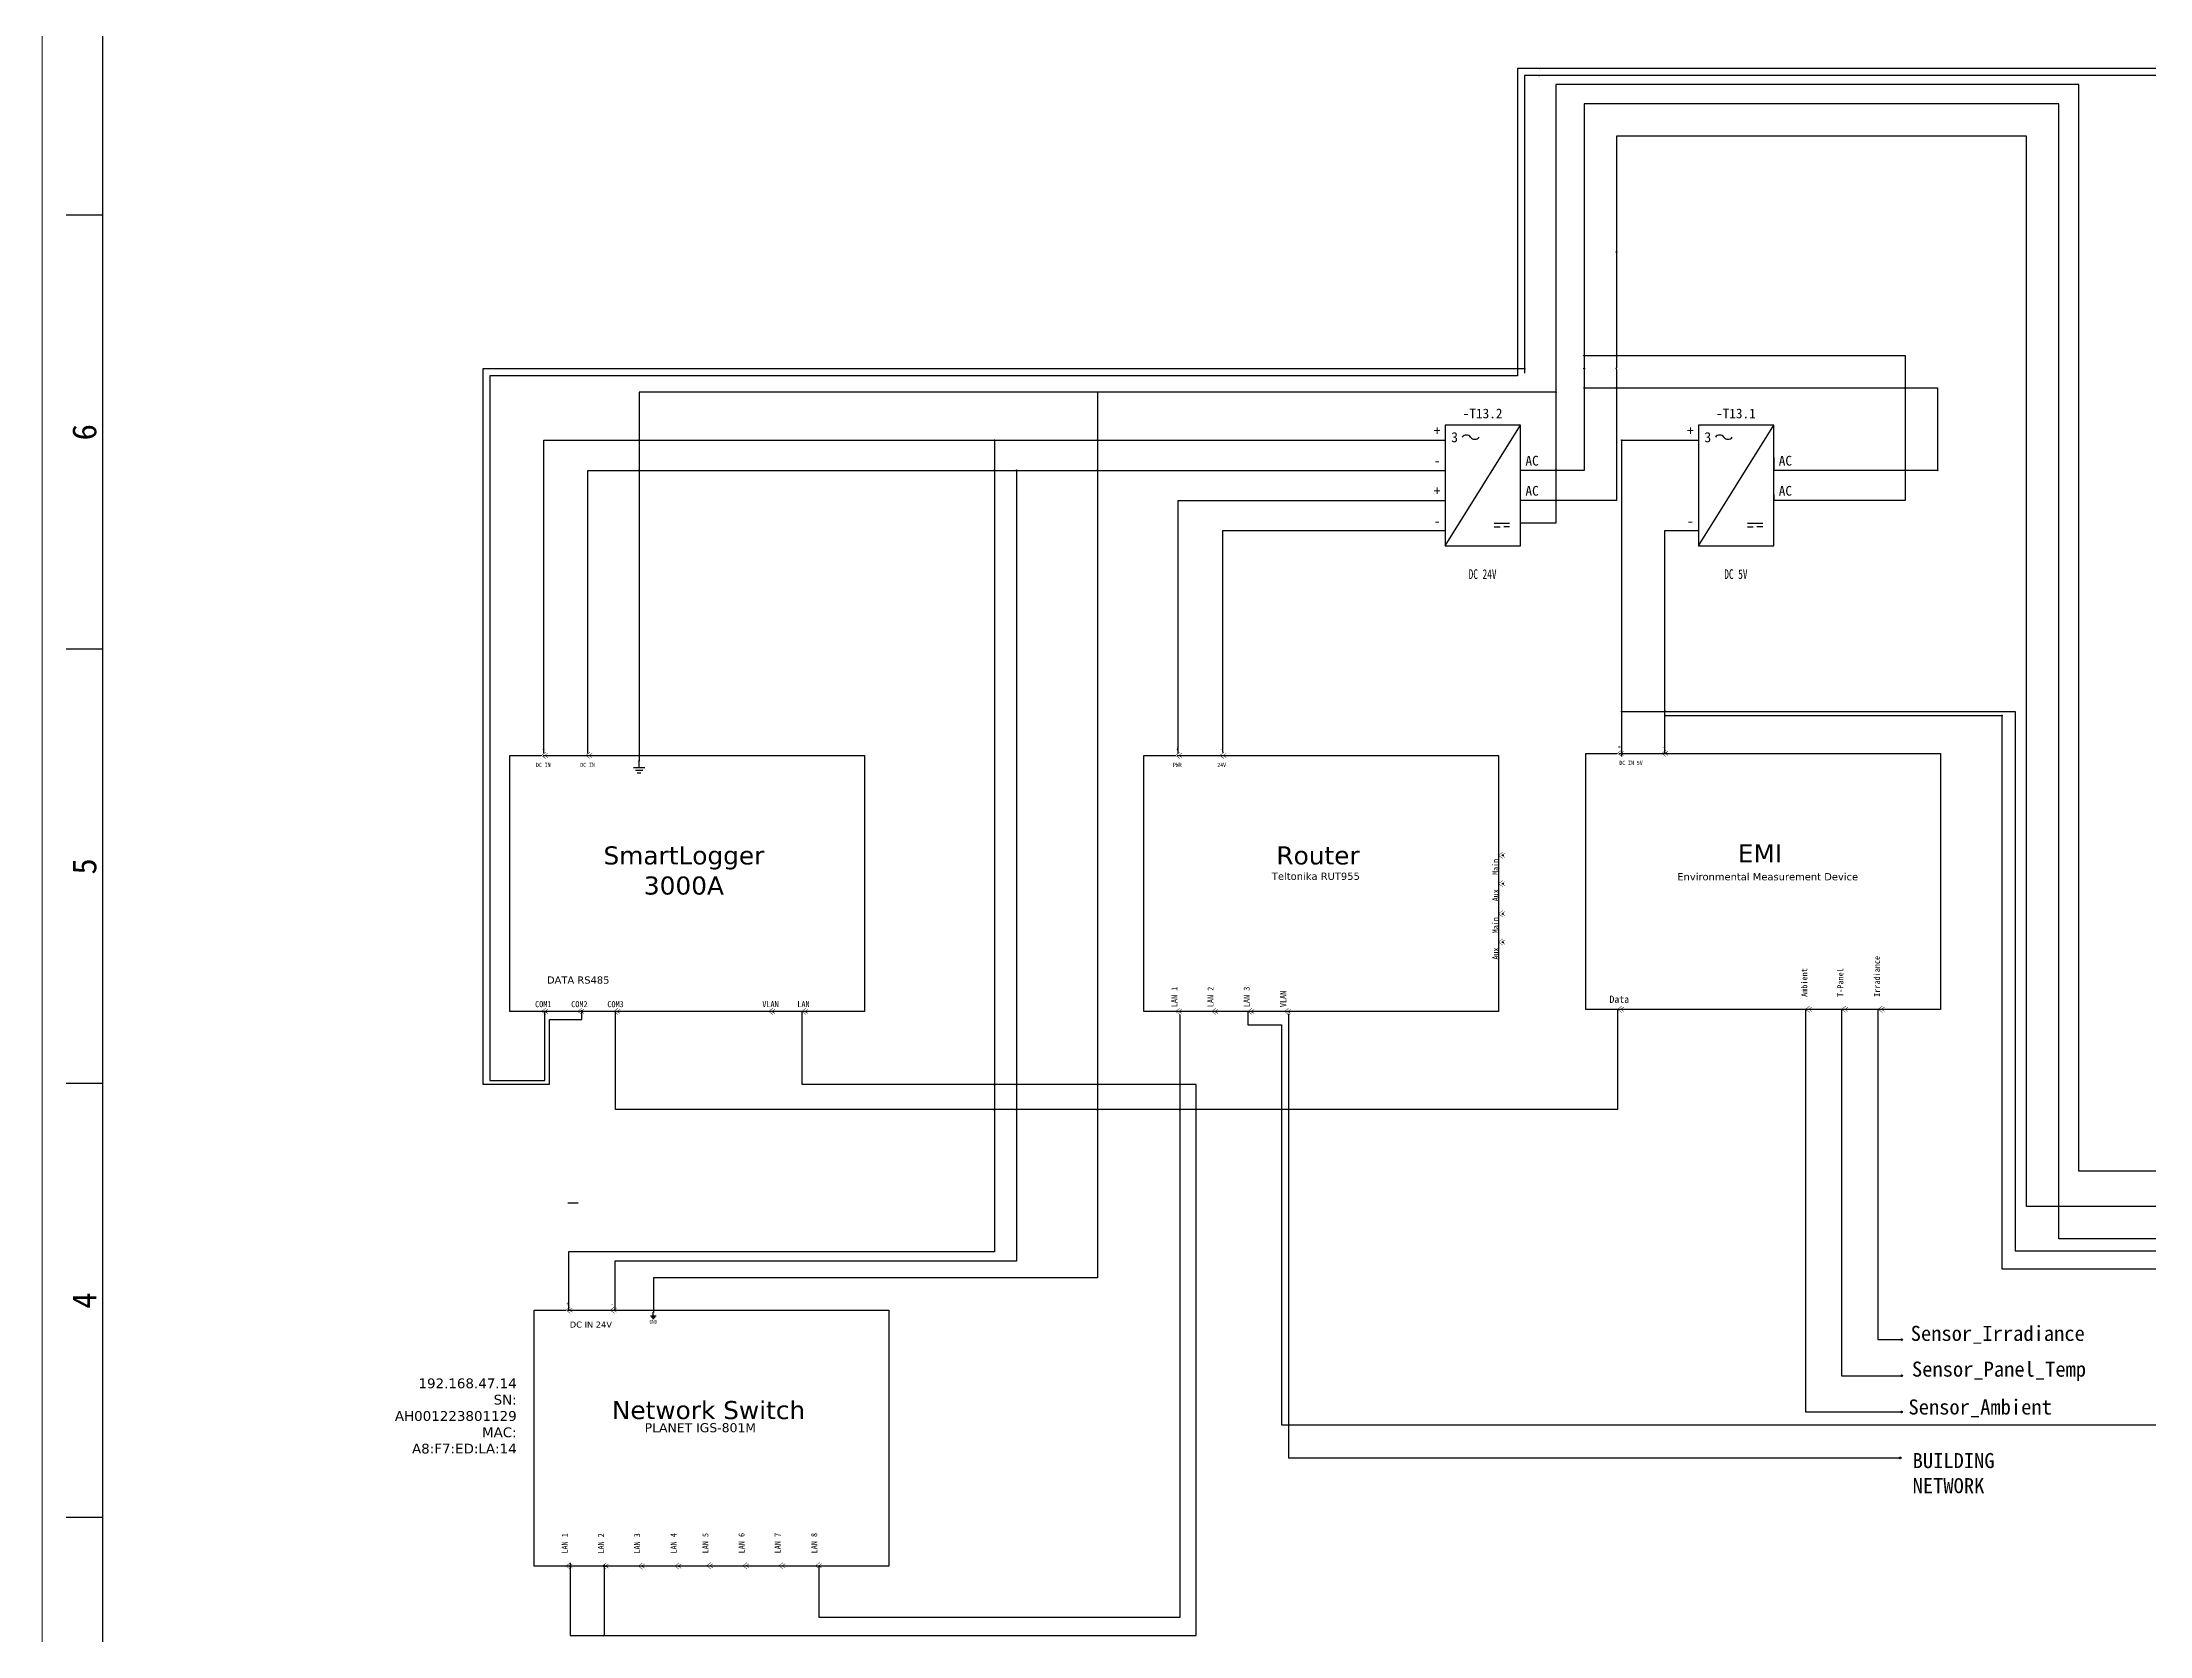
# Model space of a CAD drawing. Header units: millimetres. Extents: x 139 to 980, y -140 to 1049.
# Drawn here: x 139 to 489, y 81.7 to 346.5 of the extents above; entities that cross this region are included whole.
import ezdxf
from ezdxf.enums import TextEntityAlignment as Align

# ---------------------------------------------------------------- set-up
doc = ezdxf.new("R2010")
doc.units = ezdxf.units.MM
doc.header["$LTSCALE"] = 12
for name, color, linetype in [('AE_BOR', 1, 'Continuous'), ('DESC', 1, 'Continuous'), ('GRN_12AWG', 3, 'Continuous'), ('RED_10AWG', 1, 'Continuous'), ('RED_2.5mm^2', 1, 'Continuous'), ('RED_4AWG', 1, 'Continuous'), ('SYMS', 7, 'Continuous'), ('TAGS', 51, 'Continuous'), ('TERMS', 4, 'Continuous'), ('WHT_0.5mm^2', 7, 'Continuous')]:
    doc.layers.add(name, color=color, linetype=linetype)
doc.styles.get("Standard").update_dxf_attribs({"font": ''})
doc.styles.add('WD', font='')
doc.styles.add('WD_IEC', font='')
doc.styles.get('Standard').set_extended_font_data('SimHei')
doc.styles.get('WD').set_extended_font_data('SimHei')
doc.styles.get('WD_IEC').set_extended_font_data('SimHei')

# ---------------------------------------------------------------- blocks, each defined once
blk = doc.blocks.new('gb_a0_a')
blk.add_line((149, 1039), (149, -115))
at = {"layer": 'AE_BOR', "color": 1, "lineweight": 15}
blk.add_line((139, -140), (139, 1049), dxfattribs=at)
at = {"layer": 'AE_BOR'}
for p, q in [((149, 317.75), (143, 317.75)), ((149, 245.63), (143, 245.63)), ((149, 173.5), (143, 173.5)), ((149, 101.38), (143, 101.38))]:
    blk.add_line(p, q, dxfattribs=at)
at = {"layer": 'AE_BOR', "style": 'WD'}
for s, p in [('6', (148, 281.69)), ('5', (148, 209.56)), ('4', (148, 137.44))]:
    blk.add_text(s, height=4, rotation=90, dxfattribs=at).set_placement(p, align=Align.CENTER)
blk = doc.blocks.new('HC01PJ_1-')
blk.add_line((0.031, 0), (0.094, 0))
for points in [[(0.062, -0.094, 0.0125, 0.0125, 0), (-0.063, 0, 0.0125, 0.0125, 0), (0.062, 0.094, 0, 0, 0)], [(0.125, 0.062, 0.0125, 0.0125, 0), (0.031, 0, 0.0125, 0.0125, 0), (0.125, -0.063, 0, 0, 0)]]:
    blk.add_lwpolyline(points, format="xyseb")
at = {"style": 'WD', "flags": 9}
blk.add_attdef('WDTYPE', text='', height=0.01, dxfattribs=at).set_placement((-0.221, 0.075), align=Align.RIGHT)
at = {"style": 'WD', "width": 0.85}
for tag, p in [('TAG1', (-0.01, 0.125)), ('INST', (-0.012, 0.467)), ('LOC', (-0.012, 0.295)), ('DESC1', (-0.01, -0.344)), ('DESC2', (-0.01, -0.516)), ('DESC3', (-0.01, -0.687))]:
    blk.add_attdef(tag, text='', height=0.125, dxfattribs=at).set_placement(p, align=Align.CENTER)
at = {"style": 'WD'}
for tag, p, flags in [('X4TERMDESC01', (-0.094, 0.031), 1), ('X1TERMDESC02', (0.125, 0.031), 1), ('FAMILY', (0.206, 0.131), 9)]:
    blk.add_attdef(tag, p, '', height=0.01, dxfattribs=dict(at, flags=flags))
at = {"color": 7, "style": 'WD', "flags": 1}
for tag, p in [('X4TERM01', (-0.063, 0)), ('X1TERM02', (0.094, 0))]:
    blk.add_attdef(tag, p, '', height=0.0125, dxfattribs=at)
at = {"style": 'WD'}
for tag, p in [('X2LINK', (0, 0.094)), ('X8LINK', (0, -0.094))]:
    blk.add_attdef(tag, p, '', height=0.01, dxfattribs=at)
at = {"linetype": 'Continuous', "style": 'WD', "flags": 9}
for tag, p in [('ASSYCODE', (0.219, 0.062)), ('MFG', (0.228, 0.089)), ('CAT', (0.23, 0.108))]:
    blk.add_attdef(tag, text='', height=0.01, dxfattribs=at).set_placement(p, align=Align.CENTER)
at = {"linetype": 'Continuous', "style": 'WD', "flags": 8}
blk.add_attdef('TERM01', text='', height=0.125, dxfattribs=at).set_placement((-0.104, -0.031), align=Align.TOP_RIGHT)
blk.add_attdef('TERM02', text='', height=0.125, dxfattribs=at).set_placement((0.146, -0.031), align=Align.TOP_LEFT)
blk = doc.blocks.new('HGND2')
for p, q in [((0.125, 0), (0, 0)), ((0.125, 0.09375), (0.125, -0.09375)), ((0.171875, 0.0625), (0.171875, -0.0625)), ((0.21875, 0.03125), (0.21875, -0.03125))]:
    blk.add_line(p, q)
at = {"style": 'WD', "width": 0.8}
for tag, p in [('INST', (0.25, 0.3125)), ('TAG1', (0.25, 0)), ('LOC', (0.25, 0.15625)), ('DESC1', (0.25, -0.15625)), ('DESC2', (0.25, -0.3125))]:
    blk.add_attdef(tag, text='', height=0.125, dxfattribs=at).set_placement(p, align=Align.MIDDLE_LEFT)
at = {"style": 'WD', "flags": 1}
for tag in ['ASSYCODE', 'X4TERM01', 'CAT', 'MFG', 'FAMILY']:
    blk.add_attdef(tag, (0, 0), '', height=0.01, dxfattribs=at)
blk = doc.blocks.new('smartlogger')
blk.add_lwpolyline([(5.55, 0), (58.9, 0), (58.9, -42.52), (0, -42.52), (0, 0), (5.24, 0)])
at = {"layer": 'SYMS'}
ref = blk.add_blockref('HC01PJ_1-', (5.63, 0.04), dxfattribs=dict(at, xscale=5.609300331090708, yscale=5.609300331090708, zscale=5.609300331090708))
ref.add_attrib('TAG1', '+', dxfattribs={"layer": 'TAGS', "height": 0.701, "style": 'WD', "width": 0.85}).set_placement((5.57, 0.74), align=Align.CENTER)
ref.add_attrib('DESC1', 'DC IN', dxfattribs={"layer": 'DESC', "height": 0.701, "style": 'WD', "width": 0.85}).set_placement((5.57, -1.89), align=Align.CENTER)
ref = blk.add_blockref('HC01PJ_1-', (12.98, 0.04), dxfattribs=dict(at, xscale=5.609300331090708, yscale=5.609300331090708, zscale=5.609300331090708))
ref.add_attrib('TAG1', '-', dxfattribs={"layer": 'TAGS', "height": 0.701, "style": 'WD', "width": 0.85}).set_placement((12.92, 0.74), align=Align.CENTER)
ref.add_attrib('DESC1', 'DC IN', dxfattribs={"layer": 'DESC', "height": 0.701, "style": 'WD', "width": 0.85}).set_placement((12.92, -1.89), align=Align.CENTER)
at = {"layer": 'SYMS', "xscale": 9.967605355146588, "yscale": 9.967605355146588, "zscale": 9.967605355146588, "rotation": 270}
blk.add_blockref('HGND2', (21.48, -0.75), dxfattribs=at)
at = {"layer": 'SYMS'}
ref = blk.add_blockref('HC01PJ_1-', (5.63, -42.48), dxfattribs=dict(at, xscale=5.609300331090708, yscale=5.609300331090708, zscale=5.609300331090708))
ref.add_attrib('TAG1', 'COM1', dxfattribs={"layer": 'TAGS', "color": 1, "height": 1, "style": 'WD_IEC'}).set_placement((5.57, -41.78), align=Align.CENTER)
ref = blk.add_blockref('HC01PJ_1-', (11.63, -42.48), dxfattribs=dict(at, xscale=5.609300331090708, yscale=5.609300331090708, zscale=5.609300331090708))
ref.add_attrib('TAG1', 'COM2', dxfattribs={"layer": 'TAGS', "color": 1, "height": 1, "style": 'WD_IEC'}).set_placement((11.57, -41.78), align=Align.CENTER)
ref = blk.add_blockref('HC01PJ_1-', (17.63, -42.48), dxfattribs=dict(at, xscale=5.609300331090708, yscale=5.609300331090708, zscale=5.609300331090708))
ref.add_attrib('TAG1', 'COM3', dxfattribs={"layer": 'TAGS', "color": 1, "height": 1, "style": 'WD_IEC'}).set_placement((17.57, -41.78), align=Align.CENTER)
ref = blk.add_blockref('HC01PJ_1-', (43.35, -42.48), dxfattribs=dict(at, xscale=5.609300331090708, yscale=5.609300331090708, zscale=5.609300331090708))
ref.add_attrib('TAG1', 'VLAN', dxfattribs={"layer": 'TAGS', "color": 1, "height": 1, "style": 'WD_IEC'}).set_placement((43.3, -41.78), align=Align.CENTER)
ref = blk.add_blockref('HC01PJ_1-', (48.84, -42.48), dxfattribs=dict(at, xscale=5.609300331090708, yscale=5.609300331090708, zscale=5.609300331090708))
ref.add_attrib('TAG1', 'LAN', dxfattribs={"layer": 'TAGS', "color": 1, "height": 1, "style": 'WD_IEC'}).set_placement((48.78, -41.78), align=Align.CENTER)
at = {"attachment_point": 1}
for s, insert, char_height in [('\\pxqc;{\\fVerdana|b0|i0|c0|p34;SmartLogger\\P3000A}', (8.34, -15.07), 3), ('{\\fVerdana|b0|i0|c0|p34;DATA RS485}', (6.18, -36.67), 1.2)]:
    blk.add_mtext_dynamic_manual_height_columns(s, width=41.1666, gutter_width=12.5, heights=[0], dxfattribs=dict(at, insert=insert, char_height=char_height))
blk = doc.blocks.new('Router')
blk.add_lwpolyline([(5.55, 0), (58.9, 0), (58.9, -42.52), (0, -42.52), (0, 0), (5.24, 0)])
at = {"layer": 'SYMS'}
ref = blk.add_blockref('HC01PJ_1-', (5.63, 0.04), dxfattribs=dict(at, xscale=5.609300331090708, yscale=5.609300331090708, zscale=5.609300331090708))
ref.add_attrib('TAG1', '+', dxfattribs={"layer": 'TAGS', "height": 0.701, "style": 'WD', "width": 0.85}).set_placement((5.57, 0.74), align=Align.CENTER)
ref.add_attrib('DESC1', 'PWR', dxfattribs={"layer": 'DESC', "height": 0.701, "style": 'WD', "width": 0.85}).set_placement((5.57, -1.89), align=Align.CENTER)
ref = blk.add_blockref('HC01PJ_1-', (12.98, 0.04), dxfattribs=dict(at, xscale=5.609300331090708, yscale=5.609300331090708, zscale=5.609300331090708))
ref.add_attrib('TAG1', '-', dxfattribs={"layer": 'TAGS', "height": 0.701, "style": 'WD', "width": 0.85}).set_placement((12.92, 0.74), align=Align.CENTER)
ref.add_attrib('DESC1', '24V', dxfattribs={"layer": 'DESC', "height": 0.701, "style": 'WD', "width": 0.85}).set_placement((12.92, -1.89), align=Align.CENTER)
ref = blk.add_blockref('HC01PJ_1-', (59.25, -16.55), dxfattribs=dict(at, xscale=5.609300331090708, yscale=5.609300331090708, zscale=5.609300331090708))
ref.add_attrib('DESC1', 'Main', dxfattribs={"layer": 'DESC', "height": 1, "rotation": 90, "style": 'WD', "width": 0.85}).set_placement((59.19, -18.48), align=Align.BOTTOM_CENTER)
ref = blk.add_blockref('HC01PJ_1-', (59.25, -21.26), dxfattribs=dict(at, xscale=5.609300331090708, yscale=5.609300331090708, zscale=5.609300331090708))
ref.add_attrib('DESC1', 'Aux', dxfattribs={"layer": 'DESC', "height": 1, "rotation": 90, "style": 'WD', "width": 0.85}).set_placement((59.19, -23.19), align=Align.BOTTOM_CENTER)
ref = blk.add_blockref('HC01PJ_1-', (59.25, -26.25), dxfattribs=dict(at, xscale=5.609300331090708, yscale=5.609300331090708, zscale=5.609300331090708))
ref.add_attrib('DESC1', 'Main', dxfattribs={"layer": 'DESC', "height": 1, "rotation": 90, "style": 'WD', "width": 0.85}).set_placement((59.19, -28.17), align=Align.BOTTOM_CENTER)
ref = blk.add_blockref('HC01PJ_1-', (59.25, -30.96), dxfattribs=dict(at, xscale=5.609300331090708, yscale=5.609300331090708, zscale=5.609300331090708))
ref.add_attrib('DESC1', 'Aux', dxfattribs={"layer": 'DESC', "height": 1, "rotation": 90, "style": 'WD', "width": 0.85}).set_placement((59.19, -32.88), align=Align.BOTTOM_CENTER)
ref = blk.add_blockref('HC01PJ_1-', (5.63, -42.48), dxfattribs=dict(at, xscale=5.609300331090708, yscale=5.609300331090708, zscale=5.609300331090708))
ref.add_attrib('TAG1', 'LAN 1', (5.57, -41.78), dxfattribs={"layer": 'TAGS', "color": 1, "height": 1, "rotation": 90, "style": 'WD_IEC'})
ref = blk.add_blockref('HC01PJ_1-', (11.63, -42.48), dxfattribs=dict(at, xscale=5.609300331090708, yscale=5.609300331090708, zscale=5.609300331090708))
ref.add_attrib('TAG1', 'LAN 2', (11.57, -41.78), dxfattribs={"layer": 'TAGS', "color": 1, "height": 1, "rotation": 90, "style": 'WD_IEC'})
ref = blk.add_blockref('HC01PJ_1-', (17.63, -42.48), dxfattribs=dict(at, xscale=5.609300331090708, yscale=5.609300331090708, zscale=5.609300331090708))
ref.add_attrib('TAG1', 'LAN 3', (17.57, -41.78), dxfattribs={"layer": 'TAGS', "color": 1, "height": 1, "rotation": 90, "style": 'WD_IEC'})
ref = blk.add_blockref('HC01PJ_1-', (23.7, -42.48), dxfattribs=dict(at, xscale=5.609300331090708, yscale=5.609300331090708, zscale=5.609300331090708))
ref.add_attrib('TAG1', 'VLAN', (23.64, -41.78), dxfattribs={"layer": 'TAGS', "color": 1, "height": 1, "rotation": 90, "style": 'WD_IEC'})
at = {"attachment_point": 1}
for s, insert, char_height in [('\\pxqc;{\\fVerdana|b0|i0|c0|p34;Router}', (8.34, -15.07), 3), ('{\\fVerdana|b0|i0|c0|p34;Teltonika RUT955}', (21.26, -19.43), 1.2)]:
    blk.add_mtext_dynamic_manual_height_columns(s, width=41.1666, gutter_width=12.5, heights=[0], dxfattribs=dict(at, insert=insert, char_height=char_height))
blk = doc.blocks.new('HPW1_3PH')
for p, q in [((0, -1.354), (0.967, 0.193)), ((0.629, -1.064), (0.823, -1.064)), ((0.629, -1.112), (0.702, -1.112)), ((0.823, -1.112), (0.75, -1.112))]:
    blk.add_line(p, q)
blk.add_lwpolyline([(0.967, 0.193), (0, 0.193), (0, -1.354), (0.967, -1.354)], close=True)
for centre, start, end in [((0.271, -0.001), 36.8699, 143.1301), ((0.379, 0.08), 216.8699, 323.1301)]:
    blk.add_arc(centre, 0.0677, start, end)
at = {"style": 'WD_IEC'}
blk.add_text('3', height=0.13, dxfattribs=at).set_placement((0.163, 0.039), align=Align.MIDDLE_RIGHT)
at = {"style": 'WD', "width": 0.7}
for tag, p in [('INST', (0.479, 0.656)), ('LOC', (0.479, 0.469)), ('RATING1', (0.479, -1.594)), ('DESC1', (0.479, -1.781)), ('DESC2', (0.479, -1.969)), ('DESC3', (0.479, -2.156))]:
    blk.add_attdef(tag, text='', height=0.125, dxfattribs=at).set_placement(p, align=Align.CENTER)
at = {"style": 'WD'}
blk.add_attdef('TAG1', text='', height=0.125, dxfattribs=at).set_placement((0.479, 0.281), align=Align.CENTER)
at = {"style": 'WD', "flags": 8}
for tag, p in [('TERM01', (-0.062, 0.062)), ('TERM02', (-0.062, -0.325)), ('TERM03', (-0.062, -0.712)), ('TERM04', (-0.062, -1.099))]:
    blk.add_attdef(tag, text='', height=0.125, dxfattribs=at).set_placement(p, align=Align.RIGHT)
at = {"style": 'WD'}
for tag, p, height, flags in [('X4TERM01', (0, 0), 0.0193, 1), ('TERM05', (1.029, -0.325), 0.125, 8), ('X4TERM02', (0, -0.387), 0.0193, 1), ('X1TERM05', (0.967, -0.387), 0.0193, 1), ('X4TERM03', (0, -0.774), 0.0193, 1), ('X1TERM06', (0.967, -0.774), 0.0193, 1), ('TERM06', (1.029, -0.712), 0.125, 8), ('X4TERM04', (0, -1.161), 0.0193, 1)]:
    blk.add_attdef(tag, p, '', height=height, dxfattribs=dict(at, flags=flags))
at = {"style": 'WD', "flags": 9}
for tag, p in [('ASSYCODE', (0.479, 0.071)), ('FAMILY', (0.479, 0.101)), ('MFG', (0.479, 0.164)), ('CAT', (0.48, 0.132))]:
    blk.add_attdef(tag, text='', height=0.0155, dxfattribs=at).set_placement(p, align=Align.CENTER)
blk = doc.blocks.new('EMI Device')
blk.add_lwpolyline([(5.55, 0), (58.9, 0), (58.9, -42.52), (0, -42.52), (0, 0), (5.24, 0)])
at = {"layer": 'SYMS'}
ref = blk.add_blockref('HC01PJ_1-', (5.63, 0.04), dxfattribs=dict(at, xscale=5.609300331090708, yscale=5.609300331090708, zscale=5.609300331090708))
ref.add_attrib('TAG1', '+', dxfattribs={"layer": 'TAGS', "height": 0.701, "style": 'WD', "width": 0.85}).set_placement((5.57, 0.74), align=Align.CENTER)
ref.add_attrib('DESC1', 'DC IN 5V', (5.57, -1.89), dxfattribs={"layer": 'DESC', "height": 0.701, "style": 'WD', "width": 0.85})
ref = blk.add_blockref('HC01PJ_1-', (12.98, 0.04), dxfattribs=dict(at, xscale=5.609300331090708, yscale=5.609300331090708, zscale=5.609300331090708))
ref.add_attrib('TAG1', '-', dxfattribs={"layer": 'TAGS', "height": 0.701, "style": 'WD', "width": 0.85}).set_placement((12.92, 0.74), align=Align.CENTER)
ref = blk.add_blockref('HC01PJ_1-', (48.91, -42.48), dxfattribs=dict(at, xscale=5.609300331090708, yscale=5.609300331090708, zscale=5.609300331090708))
ref.add_attrib('TAG1', '  Irradiance', (48.85, -41.78), dxfattribs={"layer": 'TAGS', "color": 1, "height": 1, "rotation": 90, "style": 'WD_IEC'})
ref = blk.add_blockref('HC01PJ_1-', (36.84, -42.48), dxfattribs=dict(at, xscale=5.609300331090708, yscale=5.609300331090708, zscale=5.609300331090708))
ref.add_attrib('TAG1', '  Ambient', (36.78, -41.78), dxfattribs={"layer": 'TAGS', "color": 1, "height": 1, "rotation": 90, "style": 'WD_IEC'})
ref = blk.add_blockref('HC01PJ_1-', (42.84, -42.48), dxfattribs=dict(at, xscale=5.609300331090708, yscale=5.609300331090708, zscale=5.609300331090708))
ref.add_attrib('TAG1', '  T-Panel', (42.78, -41.78), dxfattribs={"layer": 'TAGS', "color": 1, "height": 1, "rotation": 90, "style": 'WD_IEC'})
ref = blk.add_blockref('HC01PJ_1-', (5.63, -42.48), dxfattribs=dict(at, xscale=5.609300331090708, yscale=5.609300331090708, zscale=5.609300331090708))
ref.add_attrib('TAG1', 'Data', dxfattribs={"layer": 'TAGS', "color": 1, "height": 1.2, "style": 'WD_IEC'}).set_placement((5.57, -41.78), align=Align.BOTTOM_CENTER)
at = {"attachment_point": 1}
for s, insert, char_height in [('\\pxqc;{\\fVerdana|b0|i0|c0|p34;EMI}', (8.34, -15.07), 3), ('{\\fVerdana|b0|i0|c0|p34;Environmental Measurement Device}', (15.2, -19.86), 1.2)]:
    blk.add_mtext_dynamic_manual_height_columns(s, width=41.1666, gutter_width=12.5, heights=[0], dxfattribs=dict(at, insert=insert, char_height=char_height))
blk = doc.blocks.new('NETWORK SWITCH')
blk.add_lwpolyline([(344.31, 91.18), (397.66, 91.18), (397.66, 48.66), (338.76, 48.66), (338.76, 91.18), (344, 91.18)])
at = {"layer": 'SYMS'}
ref = blk.add_blockref('HC01PJ_1-', (344.39, 91.22), dxfattribs=dict(at, xscale=5.609300331090708, yscale=5.609300331090708, zscale=5.609300331090708))
ref.add_attrib('TAG1', '+', dxfattribs={"layer": 'TAGS', "height": 0.701, "style": 'WD', "width": 0.85}).set_placement((344.33, 91.92), align=Align.CENTER)
ref = blk.add_blockref('HC01PJ_1-', (351.74, 91.22), dxfattribs=dict(at, xscale=5.609300331090708, yscale=5.609300331090708, zscale=5.609300331090708))
ref.add_attrib('TAG1', '-', dxfattribs={"layer": 'TAGS', "height": 0.701, "style": 'WD', "width": 0.85}).set_placement((351.68, 91.92), align=Align.CENTER)
ref = blk.add_blockref('HGND2', (358.53, 90.87), dxfattribs=dict(at, xscale=5.109575369134383, yscale=5.109575369134383, zscale=5.109575369134383, rotation=270))
ref.add_attrib('TAG1', 'GND', dxfattribs={"layer": 'TAGS', "color": 1, "height": 0.639, "style": 'WD', "width": 0.8}).set_placement((358.53, 89.27), align=Align.MIDDLE)
ref = blk.add_blockref('HC01PJ_1-', (344.39, 48.7), dxfattribs=dict(at, xscale=5.609300331090708, yscale=5.609300331090708, zscale=5.609300331090708))
ref.add_attrib('TAG1', '  LAN 1', (344.33, 49.4), dxfattribs={"layer": 'TAGS', "color": 1, "height": 1, "rotation": 90, "style": 'WD_IEC'})
ref = blk.add_blockref('HC01PJ_1-', (350.39, 48.7), dxfattribs=dict(at, xscale=5.609300331090708, yscale=5.609300331090708, zscale=5.609300331090708))
ref.add_attrib('TAG1', '  LAN 2', (350.33, 49.4), dxfattribs={"layer": 'TAGS', "color": 1, "height": 1, "rotation": 90, "style": 'WD_IEC'})
ref = blk.add_blockref('HC01PJ_1-', (356.39, 48.7), dxfattribs=dict(at, xscale=5.609300331090708, yscale=5.609300331090708, zscale=5.609300331090708))
ref.add_attrib('TAG1', '  LAN 3', (356.33, 49.4), dxfattribs={"layer": 'TAGS', "color": 1, "height": 1, "rotation": 90, "style": 'WD_IEC'})
ref = blk.add_blockref('HC01PJ_1-', (362.46, 48.7), dxfattribs=dict(at, xscale=5.609300331090708, yscale=5.609300331090708, zscale=5.609300331090708))
ref.add_attrib('TAG1', '  LAN 4', (362.4, 49.4), dxfattribs={"layer": 'TAGS', "color": 1, "height": 1, "rotation": 90, "style": 'WD_IEC'})
ref = blk.add_blockref('HC01PJ_1-', (367.73, 48.74), dxfattribs=dict(at, xscale=5.609300331090708, yscale=5.609300331090708, zscale=5.609300331090708))
ref.add_attrib('TAG1', '  LAN 5', (367.68, 49.44), dxfattribs={"layer": 'TAGS', "color": 1, "height": 1, "rotation": 90, "style": 'WD_IEC'})
ref = blk.add_blockref('HC01PJ_1-', (373.73, 48.74), dxfattribs=dict(at, xscale=5.609300331090708, yscale=5.609300331090708, zscale=5.609300331090708))
ref.add_attrib('TAG1', '  LAN 6', (373.68, 49.44), dxfattribs={"layer": 'TAGS', "color": 1, "height": 1, "rotation": 90, "style": 'WD_IEC'})
ref = blk.add_blockref('HC01PJ_1-', (379.73, 48.74), dxfattribs=dict(at, xscale=5.609300331090708, yscale=5.609300331090708, zscale=5.609300331090708))
ref.add_attrib('TAG1', '  LAN 7', (379.68, 49.44), dxfattribs={"layer": 'TAGS', "color": 1, "height": 1, "rotation": 90, "style": 'WD_IEC'})
ref = blk.add_blockref('HC01PJ_1-', (385.8, 48.74), dxfattribs=dict(at, xscale=5.609300331090708, yscale=5.609300331090708, zscale=5.609300331090708))
ref.add_attrib('TAG1', '  LAN 8', (385.75, 49.44), dxfattribs={"layer": 'TAGS', "color": 1, "height": 1, "rotation": 90, "style": 'WD_IEC'})
at = {"attachment_point": 1}
for s, width, gutter_width, insert, char_height in [('{\\fVerdana|b0|i0|c0|p34;\\C240;\\c2367469;DC IN 24V}', 41.1666, 12.5, (344.67, 89.31), 1), ('\\pxqr;{\\fVerdana|b0|i0|c0|p34;\\C242;\\c2564301;192.168.47.14\\PSN:\\PAH001223801129\\PMAC:^JA8:F7:ED:LA:14}', 13.1279, 0.325, (322.72, 79.86), 1.6258), ('\\pxqc;{\\fVerdana|b0|i0|c0|p34;Network Switch}', 41.1666, 12.5, (347.11, 76.11), 3), ('{\\fVerdana|b0|i0|c0|p34;PLANET IGS-801M}', 41.1666, 12.5, (357.09, 72.43), 1.5)]:
    blk.add_mtext_dynamic_manual_height_columns(s, width=width, gutter_width=gutter_width, heights=[0], dxfattribs=dict(at, insert=insert, char_height=char_height))
blk = doc.blocks.new('WDDOT')
for radius in [0.03, 0.0187, 0.00929]:
    blk.add_circle((0, 0), radius)
blk = doc.blocks.new('HT0_02')
blk.add_circle((0, 0), 0.0699)
at = {"style": 'WD', "flags": 1}
for tag, p in [('X4TERM01', (-0.07, 0)), ('X2TERM01', (0, 0.07)), ('X1TERM01', (0.07, 0)), ('X8TERM01', (0, -0.07))]:
    blk.add_attdef(tag, p, '', height=0.01, dxfattribs=at)

msp = doc.modelspace()

# ---------------------------------------------------------------- linework, layer by layer
at = {"layer": 'GRN_12AWG'}
for p, q in [((477.2, 339.44), (390.35, 339.44)), ((390.35, 339.44), (390.35, 275.45)), ((477.2, 158.94), (477.2, 339.44)), ((390.35, 288.35), (238.13, 288.35)), ((238.13, 288.35), (238.13, 280.46)), ((314.24, 288.35), (314.24, 280.46)), ((238.13, 280.26), (238.13, 275.46)), ((314.24, 280.26), (314.24, 275.46)), ((238.13, 275.26), (238.13, 227.06)), ((314.24, 275.26), (314.24, 173.44)), ((390.35, 275.25), (390.35, 270.44)), ((390.35, 270.24), (390.35, 266.57)), ((390.35, 266.57), (384.53, 266.57)), ((314.24, 173.24), (314.24, 169.26)), ((314.24, 169.06), (314.24, 141.24)), ((619.66, 158.94), (477.2, 158.94)), ((314.24, 141.24), (240.5, 141.24)), ((240.5, 141.24), (240.5, 135.48))]:
    msp.add_line(p, q, dxfattribs=at)
for centre in [(238.13, 280.36), (314.24, 280.36), (238.13, 275.36), (314.24, 275.36), (390.35, 275.35), (390.35, 270.34), (314.24, 173.34), (314.24, 169.16)]:
    msp.add_arc(centre, 0.1, 90, 270, dxfattribs=at)
at = {"layer": 'RED_10AWG'}
for p, q in [((297.15, 280.36), (297.15, 275.46)), ((297.15, 275.26), (297.15, 173.44)), ((300.79, 275.36), (300.79, 173.44)), ((297.15, 173.24), (297.15, 169.26)), ((300.79, 173.24), (300.79, 169.26)), ((297.15, 169.06), (297.15, 145.54)), ((300.79, 169.06), (300.79, 143.97)), ((297.15, 145.54), (226.41, 145.54)), ((226.41, 145.54), (226.41, 135.83)), ((300.79, 143.97), (234.12, 143.97)), ((234.12, 143.97), (234.12, 135.84)), ((234.12, 135.84), (233.99, 135.84))]:
    msp.add_line(p, q, dxfattribs=at)
for centre in [(297.15, 275.36), (297.15, 173.34), (300.79, 173.34), (297.15, 169.16), (300.79, 169.16)]:
    msp.add_arc(centre, 0.1, 90, 270, dxfattribs=at)
at = {"layer": 'RED_2.5mm^2'}
for p, q in [((473.85, 336.23), (395.05, 336.23)), ((395.05, 336.23), (395.05, 292.28)), ((473.85, 324.23), (473.85, 336.23)), ((468.49, 330.87), (400.41, 330.87)), ((400.41, 330.87), (400.41, 292.38)), ((468.49, 324.23), (468.49, 330.87)), ((468.49, 153.05), (468.49, 324.23)), ((473.85, 153.15), (473.85, 324.23)), ((395.05, 294.41), (400.31, 294.41)), ((400.51, 294.41), (440.54, 294.41)), ((440.54, 294.41), (448.37, 294.41)), ((448.37, 294.41), (448.37, 289.15)), ((395.05, 292.28), (395.05, 275.35)), ((400.41, 292.18), (400.41, 270.34)), ((395.05, 289.05), (400.31, 289.05)), ((400.51, 289.05), (440.54, 289.05)), ((440.54, 289.05), (453.73, 289.05)), ((448.37, 288.95), (448.37, 275.3)), ((453.73, 289.05), (453.73, 275.3)), ((222.32, 228.35), (222.32, 280.36)), ((222.32, 280.36), (371.99, 280.36)), ((401.29, 227.82), (401.29, 280.36)), ((401.29, 280.36), (414.04, 280.36)), ((426.56, 277.47), (426.56, 275.35)), ((229.59, 228.33), (229.59, 275.36)), ((229.59, 275.36), (371.99, 275.36)), ((395.05, 275.35), (384.5, 275.35)), ((453.73, 275.35), (426.56, 275.35)), ((448.37, 275.3), (448.37, 270.34)), ((327.63, 228.31), (327.63, 270.34)), ((327.63, 270.34), (371.99, 270.34)), ((400.41, 270.34), (384.5, 270.34)), ((426.56, 271.28), (426.56, 270.34)), ((448.37, 270.34), (426.56, 270.34)), ((335.06, 228.46), (335.06, 265.34)), ((335.06, 265.34), (371.99, 265.34)), ((408.47, 228.34), (408.47, 265.34)), ((408.47, 265.34), (414.04, 265.34)), ((431.8, 185.82), (431.8, 118.95)), ((437.8, 185.82), (437.8, 124.95)), ((443.8, 185.82), (443.8, 130.95)), ((265.2, 173.34), (265.2, 185.47)), ((327.91, 184.95), (327.91, 169.26)), ((345.98, 184.95), (345.98, 169.26)), ((327.81, 173.34), (265.2, 173.34)), ((330.65, 173.34), (328.01, 173.34)), ((330.65, 169.26), (330.65, 173.34)), ((327.91, 169.06), (327.91, 84.79)), ((330.65, 81.79), (330.65, 169.06)), ((345.98, 169.06), (345.98, 111.31)), ((580.92, 153.05), (468.49, 153.05)), ((473.85, 147.69), (473.85, 152.95)), ((580.92, 147.69), (473.85, 147.69)), ((443.8, 130.95), (447.62, 130.95)), ((437.8, 124.95), (447.62, 124.95)), ((431.8, 118.95), (447.62, 118.95)), ((345.98, 111.31), (447.37, 111.31)), ((226.69, 93.87), (226.69, 81.79)), ((232.34, 93.61), (232.34, 81.89)), ((268.01, 84.79), (268.01, 93.33)), ((327.91, 84.79), (268.01, 84.79)), ((226.69, 81.79), (330.65, 81.79))]:
    msp.add_line(p, q, dxfattribs=at)
for centre, start, end in [((400.41, 294.41), 0, 180), ((400.41, 292.28), 90, 270), ((400.41, 289.05), 0, 180), ((448.37, 289.05), 90, 270), ((327.91, 173.34), 0, 180), ((327.91, 169.16), 90, 270), ((330.65, 169.16), 90, 270), ((345.98, 169.16), 90, 270), ((473.85, 153.05), 90, 270), ((232.34, 81.79), 90, 270)]:
    msp.add_arc(centre, 0.1, start, end, dxfattribs=at)
at = {"layer": 'RED_4AWG'}
for p, q in [((401.3, 235.29), (408.37, 235.29)), ((408.46, 234.62), (464.43, 234.62)), ((408.57, 235.29), (466.6, 235.29)), ((464.43, 234.62), (464.43, 142.71)), ((466.6, 235.29), (466.6, 145.68)), ((339.21, 185.48), (339.21, 183.22)), ((339.21, 183.22), (344.81, 183.22)), ((344.81, 183.22), (344.81, 169.26)), ((344.81, 169.06), (344.81, 116.77)), ((466.6, 145.68), (706.14, 145.68)), ((464.43, 142.71), (708.31, 142.71)), ((344.81, 116.77), (345.88, 116.77)), ((346.08, 116.77), (710.35, 116.77))]:
    msp.add_line(p, q, dxfattribs=at)
for centre, start, end in [((408.47, 235.29), 0, 180), ((344.81, 169.16), 90, 270), ((345.98, 116.77), 0, 180)]:
    msp.add_arc(centre, 0.1, start, end, dxfattribs=at)
at = {"layer": 'WHT_0.5mm^2'}
for p, q in [((387.57, 342.13), (383.99, 342.13)), ((383.99, 342.13), (383.99, 291.52)), ((387.57, 340.96), (385.16, 340.96)), ((385.16, 340.96), (385.16, 291.52)), ((510.78, 342.13), (387.63, 342.13)), ((509.61, 340.96), (387.63, 340.96)), ((383.89, 292.21), (212.18, 292.21)), ((212.18, 292.21), (212.18, 290.94)), ((212.18, 290.94), (212.18, 173.98)), ((383.99, 291.04), (213.35, 291.04)), ((213.35, 291.04), (213.35, 173.98)), ((383.99, 291.52), (383.99, 291.04)), ((385.16, 292.21), (384.09, 292.21)), ((222.46, 173.98), (222.46, 185.52)), ((228.6, 184.15), (228.6, 185.67)), ((234.2, 169.16), (234.2, 185.55)), ((400.59, 185.82), (400.59, 169.16)), ((223.22, 173.4), (223.22, 184.15)), ((223.22, 184.15), (228.45, 184.15)), ((228.45, 184.15), (228.6, 184.15)), ((212.18, 173.98), (212.18, 173.4)), ((212.18, 173.4), (223.22, 173.4)), ((213.35, 173.98), (222.46, 173.98)), ((400.59, 169.16), (234.2, 169.16)), ((226.29, 153.7), (227.98, 153.7))]:
    msp.add_line(p, q, dxfattribs=at)
msp.add_arc((383.99, 292.21), 0.1, 0, 180, dxfattribs=at)

# ---------------------------------------------------------------- block references
for name, p in [('gb_a0_a', (0, 0)), ('smartlogger', (216.64, 227.96)), ('Router', (321.93, 227.96)), ('EMI Device', (395.31, 228.31)), ('NETWORK SWITCH', (-118.05, 44.64))]:
    msp.add_blockref(name, p)
at = {"layer": 'SYMS', "xscale": 2, "yscale": 2, "zscale": 2}
for name, p in [('WDDOT', (387.57, 340.96)), ('WDDOT', (387.63, 342.13)), ('WDDOT', (400.41, 311.63)), ('WDDOT', (395.05, 294.41)), ('WDDOT', (385.16, 292.21)), ('WDDOT', (395.05, 292.28)), ('WDDOT', (314.24, 288.35)), ('WDDOT', (390.35, 288.35)), ('WDDOT', (395.05, 289.05)), ('WDDOT', (297.15, 280.36)), ('WDDOT', (401.29, 280.36)), ('WDDOT', (300.79, 275.36)), ('WDDOT', (453.73, 275.35)), ('WDDOT', (401.29, 235.29)), ('WDDOT', (408.47, 234.62)), ('WDDOT', (464.43, 234.62)), ('WDDOT', (345.98, 184.95)), ('HT0_02', (447.76, 130.95)), ('HT0_02', (447.76, 124.95)), ('HT0_02', (447.76, 118.95)), ('HT0_02', (447.51, 111.31))]:
    msp.add_blockref(name, p, dxfattribs=at)
at = {"layer": 'SYMS'}
ref = msp.add_blockref('HPW1_3PH', (371.99, 280.36), dxfattribs=dict(at, xscale=12.94037004457277, yscale=12.94037004457277, zscale=12.94037004457277))
ref.add_attrib('DESC1', 'DC 24V', dxfattribs={"layer": 'DESC', "height": 1.618, "style": 'WD', "width": 0.7}).set_placement((378.18, 257.31), align=Align.CENTER)
ref.add_attrib('TAG1', '-T13.2', dxfattribs={"layer": 'TAGS', "color": 5, "height": 1.618, "style": 'WD'}).set_placement((378.18, 284), align=Align.CENTER)
ref.add_attrib('TERM03', '+', dxfattribs={"layer": 'TERMS', "height": 1.62, "style": 'WD', "flags": 8}).set_placement((371.18, 271.15), align=Align.RIGHT)
ref.add_attrib('TERM02', '-', dxfattribs={"layer": 'TERMS', "height": 1.62, "style": 'WD', "flags": 8}).set_placement((371.18, 276.16), align=Align.RIGHT)
ref.add_attrib('TERM01', '+', dxfattribs={"layer": 'TERMS', "height": 1.62, "style": 'WD', "flags": 8}).set_placement((371.18, 281.16), align=Align.RIGHT)
ref.add_attrib('TERM06', 'AC', (385.3, 271.15), dxfattribs={"layer": 'TERMS', "height": 1.618, "style": 'WD', "flags": 8})
ref.add_attrib('TERM05', 'AC', (385.3, 276.15), dxfattribs={"layer": 'TERMS', "height": 1.618, "style": 'WD', "flags": 8})
ref.add_attrib('TERM04', '-', dxfattribs={"layer": 'TERMS', "height": 1.62, "style": 'WD', "flags": 8}).set_placement((371.18, 266.14), align=Align.RIGHT)
ref = msp.add_blockref('HPW1_3PH', (414.04, 280.36), dxfattribs=dict(at, xscale=12.94037004457277, yscale=12.94037004457277, zscale=12.94037004457277))
ref.add_attrib('DESC1', 'DC 5V', dxfattribs={"layer": 'DESC', "height": 1.618, "style": 'WD', "width": 0.7}).set_placement((420.24, 257.31), align=Align.CENTER)
ref.add_attrib('TAG1', '-T13.1', dxfattribs={"layer": 'TAGS', "color": 5, "height": 1.618, "style": 'WD'}).set_placement((420.24, 284), align=Align.CENTER)
ref.add_attrib('TERM01', '+', dxfattribs={"layer": 'TERMS', "height": 1.62, "style": 'WD', "flags": 8}).set_placement((413.24, 281.16), align=Align.RIGHT)
ref.add_attrib('TERM06', 'AC', (427.36, 271.15), dxfattribs={"layer": 'TERMS', "height": 1.618, "style": 'WD', "flags": 8})
ref.add_attrib('TERM05', 'AC', (427.36, 276.15), dxfattribs={"layer": 'TERMS', "height": 1.618, "style": 'WD', "flags": 8})
ref.add_attrib('TERM04', '-', dxfattribs={"layer": 'TERMS', "height": 1.62, "style": 'WD', "flags": 8}).set_placement((413.24, 266.14), align=Align.RIGHT)

# ---------------------------------------------------------------- texts
at = {"char_height": 2.5, "attachment_point": 1}
for s, insert in [('Sensor_Irradiance', (449.27, 133.24)), ('{\\fSimHei|b0|i0|c134|p49;Sensor_}Panel_Temp', (449.48, 127.3)), ('{\\fSimHei|b0|i0|c134|p49;Sensor_}Ambient', (448.9, 121.01)), ('BUILDING NETWORK', (449.59, 112.11))]:
    msp.add_mtext_dynamic_manual_height_columns(s, width=15.1722, gutter_width=12.5, heights=[0], dxfattribs=dict(at, insert=insert))

doc.saveas('drawing.dxf')
